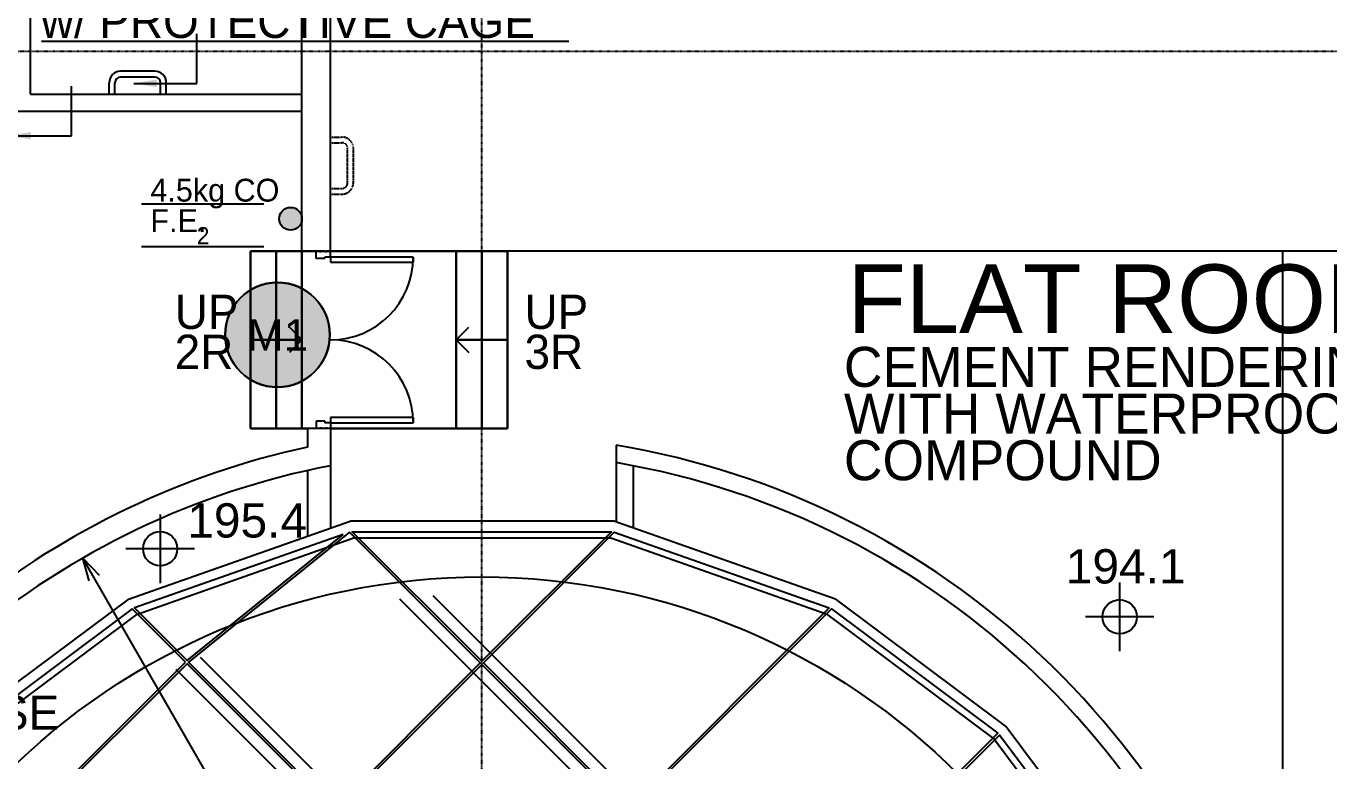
# Model space of a CAD drawing. Header units: millimetres. Extents: x 464 to 50148, y 310 to 56051.
# Drawn here: x 17769 to 29175, y 27210 to 33640 of the extents above; entities that cross this region are included whole.
import ezdxf
from ezdxf.enums import TextEntityAlignment as Align

# ---------------------------------------------------------------- set-up
doc = ezdxf.new("R2010")
doc.units = ezdxf.units.MM
doc.linetypes.add('DASHDOT', pattern=[1, 0.5, -0.25, 0, -0.25])
doc.linetypes.add('HIDDEN', pattern=[9.525, 6.35, -3.175])
doc.layers.get('0').update_dxf_attribs({"color": 8})
doc.layers.get('Defpoints').update_dxf_attribs({"color": 8})
doc.layers.add('A Wall', color=8, linetype='Continuous', lineweight=30)
for name, color, linetype in [('A-032-PLAN LEVELS', 8, 'Continuous'), ('COL-10 Rev j', 8, 'Continuous'), ('COL-160 Rev j', 8, 'HIDDEN'), ('DLN020__', 8, 'DASHDOT'), ('DLN030', 8, 'Continuous'), ('DLN032__', 8, 'Continuous'), ('DLN040__', 8, 'Continuous'), ('DLN041__', 8, 'Continuous'), ('DLN210__', 8, 'Continuous'), ('DLN220__', 8, 'Continuous'), ('DLN240__', 8, 'Continuous'), ('DLN246__', 8, 'Continuous'), ('DLN280__', 8, 'Continuous'), ('DLN324__', 8, 'Continuous'), ('DLN325-1', 8, 'Continuous'), ('DLN325__', 8, 'Continuous'), ('DLN374__', 8, 'Continuous'), ('DLN581__', 8, 'Continuous'), ('FITDOOR', 8, 'Continuous'), ('FS-10', 8, 'Continuous'), ('LEVEL', 8, 'Continuous'), ('MARK', 8, 'Continuous')]:
    doc.layers.add(name, color=color, linetype=linetype)
doc.styles.add('ROMANS', font='swissl.ttf')
doc.styles.add('SWIS721LT450', font='swissl.ttf')
doc.styles.add('SWIS721LT750', font='swissl.ttf')
doc.dimstyles.new('INTDIM', dxfattribs={"dimscale": 200, "dimtxt": 2.25, "dimasz": 1.5, "dimexe": 1, "dimexo": 0, "dimgap": 1, "dimtad": 1, "dimdec": 0, "dimrnd": 1, "dimzin": 1, "dimdsep": 46, "dimtxsty": 'SWIS721LT450', "dimcen": 1, "dimclrd": 256, "dimclre": 256, "dimclrt": 256, "dimaunit": 1, "dimadec": 3, "dimazin": 0, "dimtfac": 1, "dimtdec": 0, "dimtix": 1, "dimtmove": 2, "dimatfit": 0, "dimfxl": 1, "dimtolj": 1, "dimtzin": 0, "dimarcsym": 0})

# ---------------------------------------------------------------- blocks, each defined once
blk = doc.blocks.new('DR1CL3')
at = {"layer": 'FITDOOR'}
for p, q in [((0, 0), (0, -37.5)), ((50, 0), (0, 0)), ((50, 0), (50, -50)), ((12, -37.5), (0, -37.5)), ((12, -87.5), (0, -87.5)), ((0, -87.5), (0, -125)), ((62.5, -50), (50, -50)), ((62.5, -50), (62.5, -125)), ((62.5, -125), (0, -125))]:
    blk.add_line(p, q, dxfattribs=at)
blk = doc.blocks.new('DR1CD')
at = {"layer": 'FITDOOR'}
for p, q in [((0, 1), (45, 1)), ((0, 1), (0, 0)), ((45, 0), (45, 1)), ((0, 0), (45, 0))]:
    blk.add_line(p, q, dxfattribs=at)
blk = doc.blocks.new('DR2M')
at = {"layer": 'FITDOOR'}
for centre, start, end in [((0, 0), 0, 90), ((1, 0), 90, 180)]:
    blk.add_arc(centre, 0.5, start, end, dxfattribs=at)
blk = doc.blocks.new('DR1AD')
at = {"layer": 'FITDOOR'}
for p, q in [((-45, 1), (0, 1)), ((-45, 1), (-45, 0)), ((0, 0), (0, 1)), ((-45, 0), (0, 0))]:
    blk.add_line(p, q, dxfattribs=at)
blk = doc.blocks.new('DR1CR3')
at = {"layer": 'FITDOOR'}
for p, q in [((-50, 0), (0, 0)), ((-50, 0), (-50, -50)), ((0, 0), (0, -37.5)), ((-62.5, -50), (-62.5, -125)), ((-62.5, -50), (-50, -50)), ((-12, -37.5), (0, -37.5)), ((-12, -87.5), (0, -87.5)), ((0, -87.5), (0, -125)), ((-62.5, -125), (0, -125))]:
    blk.add_line(p, q, dxfattribs=at)
blk = doc.blocks.new('DRNO')
at = {"layer": 'MARK'}
blk.add_circle((0, 0), 1, dxfattribs=at)
at = {"layer": 'MARK', "style": 'ROMANS'}
blk.add_attdef('DRNO', text='', height=0.6, dxfattribs=at).set_placement((0, 0), align=Align.MIDDLE)
blk = doc.blocks.new('DIMARR')
for p, q in [((-1, 0.25), (0, 0)), ((-1, 0), (0, 0)), ((0, 0), (-1, -0.25))]:
    blk.add_line(p, q)
blk = doc.blocks.new('*D105')
at = {"layer": 'Defpoints', "color": 0, "transparency": 16777216}
for p in [(18265, 28985), (21759, 22919)]:
    blk.add_point(p, dxfattribs=at)
at = {"layer": 'DLN030', "lineweight": -2, "transparency": 16777216}
blk.add_line((21759, 22919), (18365, 28812), dxfattribs=at)
at = {"layer": 'DLN030', "lineweight": -2, "transparency": 16777216, "xscale": 200, "yscale": 200, "zscale": 200, "rotation": 119.9477656497682}
blk.add_blockref('DIMARR', (18265, 28985), dxfattribs=at)
at = {"layer": 'DLN030', "transparency": 16777216, "insert": (20282, 25992), "char_height": 300, "attachment_point": 5, "rotation": 299.9478, "style": 'SWIS721LT450'}
blk.add_mtext('\\A1;R7000', dxfattribs=at)
blk = doc.blocks.new('A$C16E72C10')
at = {"layer": 'DLN324__'}
for points in [[(-1159, 6292), (-2567, 5155), (-1287, 3875), (-14, 5148)], [(3041, 5629), (1287, 3875), (14, 5148), (1159, 6292)], [(-1215, 6273), (-3041, 5629), (-2581, 5169), (-1215, 6273)], [(-2595, 5155), (-3060, 5620), (-4517, 4532), (-3868, 3882)], [(1301, 3861), (3060, 5620), (4517, 4532), (2574, 2588)], [(-1301, 3861), (-2581, 5141), (-3854, 3868), (-2574, 2588)], [(0, 5134), (-1273, 3861), (0, 2588), (1273, 3861)], [(3861, 1301), (5620, 3060), (4532, 4517), (2588, 2574)]]:
    blk.add_lwpolyline(points, close=True, dxfattribs=at)
blk.add_lwpolyline([(1134, 6296), (0, 5162), (-1134, 6296), (1134, 6296)], dxfattribs=at)
blk = doc.blocks.new('ELEX')
at = {"layer": 'DLN032__'}
for p, q in [((0, 0.5), (0, -0.5)), ((0.5, 0), (-0.5, 0))]:
    blk.add_line(p, q, dxfattribs=at)
blk.add_circle((0, 0), 0.25, dxfattribs=at)
at = {"layer": 'DLN032__', "style": 'ROMANS'}
blk.add_attdef('ELEX', (0.257, 0.354), '', height=0.5, dxfattribs=at)

msp = doc.modelspace()

# ---------------------------------------------------------------- hatches: boundary and pattern name
at = {"layer": 'FS-10'}
h = msp.add_hatch(color=256, dxfattribs=at)
edge = h.paths.add_edge_path()
edge.add_arc((20084.9, 31954.1), 100, 0, 360)
h = msp.add_hatch(color=256, dxfattribs=at)
edge = h.paths.add_edge_path()
edge.add_arc((19970.9, 30937.9), 458.3, 0, 360)

# ---------------------------------------------------------------- linework, layer by layer
at = {"layer": 'A Wall'}
for p, q in [((19734.5, 31669.5), (19734.5, 30119.5)), ((19959.5, 31669.5), (19959.5, 30119.5)), ((20184.5, 31669.5), (20184.5, 30119.5)), ((20434.5, 31669.5), (21984.5, 31669.5)), ((21534.5, 31669.5), (21534.5, 30119.5)), ((21759.5, 31669.5), (21759.5, 30119.5)), ((21984.5, 31669.5), (21984.5, 30119.5)), ((20184.5, 30894.5), (19734.5, 30894.5)), ((21534.5, 30894.5), (21984.5, 30894.5)), ((20434.5, 30119.5), (21984.5, 30119.5))]:
    msp.add_line(p, q, dxfattribs=at)
for points in [[(19734.5, 31669.5), (20184.5, 31669.5)], [(19734.5, 30119.5), (20234.5, 30119.5)]]:
    msp.add_lwpolyline(points, dxfattribs=at)
at = {"layer": 'COL-10 Rev j'}
for p, q in [((35484.5, 31669.5), (20434.5, 31669.5)), ((28773, 25259.5), (28773, 31669.5))]:
    msp.add_line(p, q, dxfattribs=at)
msp.add_lwpolyline([(17904.9, 33507.5), (22520.2, 33507.5)], dxfattribs=at)
at = {"layer": 'COL-160 Rev j', "ltscale": 0.01}
for p, q in [((20434.5, 32669.5), (20534.5, 32669.5)), ((20434.5, 32619.5), (20534.5, 32619.5)), ((20584.5, 32269.5), (20584.5, 32569.5)), ((20634.5, 32269.5), (20634.5, 32569.5)), ((20434.5, 32219.5), (20534.5, 32219.5)), ((20434.5, 32169.5), (20534.5, 32169.5))]:
    msp.add_line(p, q, dxfattribs=at)
for centre, radius, start, end in [((20534.5, 32569.5), 100, 0, 90), ((20534.5, 32569.5), 50, 0, 90), ((20534.5, 32269.5), 50, 270, 0), ((20534.5, 32269.5), 100, 270, 0)]:
    msp.add_arc(centre, radius, start, end, dxfattribs=at)
at = {"layer": 'DLN020__'}
for p, q in [((21759.5, 6669.5), (21759.5, 51919.5)), ((1759.5, 33419.5), (45509.5, 33419.5))]:
    msp.add_line(p, q, dxfattribs=at)
at = {"layer": 'DLN210__'}
for p, q in [((20434.5, 30119.5), (20234.5, 30119.5)), ((20234.5, 30119.5), (20234.5, 29956.1)), ((20434.5, 30119.5), (20434.5, 29248.8)), ((22934.5, 29820.2), (22934.5, 29301.6)), ((23084.5, 29792.9), (23084.5, 29248.8)), ((20234.5, 29751.3), (20234.5, 29178.3))]:
    msp.add_line(p, q, dxfattribs=at)
at = {"layer": 'DLN220__'}
for p, q in [((17809.5, 33044.5), (17809.5, 44319.5)), ((17809.5, 33044.5), (20184.5, 33044.5)), ((17659.5, 32894.5), (20184.5, 32894.5)), ((20384.5, 31669.5), (20184.5, 31669.5))]:
    msp.add_line(p, q, dxfattribs=at)
for radius, start, end in [(7200, 102.22818, 155.11132), (7000, 100.9111, 159.07517)]:
    msp.add_arc((21759.5, 22919.5), radius, start, end, dxfattribs=at)
at = {"layer": 'DLN240__'}
for p, q in [((20184.5, 30894.5), (20074.2, 31004.7)), ((21534.5, 30894.5), (21644.7, 31004.7)), ((20184.5, 30894.5), (20074.2, 30784.3)), ((21534.5, 30894.5), (21644.7, 30784.3))]:
    msp.add_line(p, q, dxfattribs=at)
at = {"layer": 'DLN246__'}
for p, q in [((18897, 33244.5), (18597, 33244.5)), ((18897, 33194.5), (18597, 33194.5)), ((18497, 33044.5), (18497, 33144.5)), ((18547, 33044.5), (18547, 33144.5)), ((18947, 33044.5), (18947, 33144.5)), ((18997, 33044.5), (18997, 33144.5))]:
    msp.add_line(p, q, dxfattribs=at)
for centre, radius, start, end in [((18597, 33144.5), 100, 90, 180), ((18597, 33144.5), 50, 90, 180), ((18897, 33144.5), 100, 0, 90), ((18897, 33144.5), 50, 0, 90)]:
    msp.add_arc(centre, radius, start, end, dxfattribs=at)
at = {"layer": 'DLN280__'}
for p, q in [((20184.5, 31669.5), (20184.5, 36519.5)), ((20434.5, 31669.5), (20434.5, 36519.5)), ((20184.5, 31669.5), (20434.5, 31669.5)), ((27493.6, 22492.2), (21332.2, 28653.6)), ((27464.6, 22202.9), (21042.9, 28624.7)), ((26955.3, 20456.6), (19296.6, 28115.3)), ((26849.3, 20244.4), (19084.4, 28009.3))]:
    msp.add_line(p, q, dxfattribs=at)
at = {"layer": 'DLN280__', "ltscale": 0.05}
msp.add_line((22934.5, 29972.3), (22934.5, 29817.2), dxfattribs=at)
at = {"layer": 'DLN280__'}
msp.add_circle((21759.5, 22919.5), 5900, dxfattribs=at)
at = {"layer": 'DLN280__', "ltscale": 0.05}
for radius, start, end in [(7150, 237.89527, 80.54136), (7000, 235.1501, 80.33675)]:
    msp.add_arc((21759.5, 22919.5), radius, start, end, dxfattribs=at)
at = {"layer": 'DLN374__'}
for p, q in [((18664.9, 28625.4), (20605.4, 29309)), ((22913.5, 29309), (20605.4, 29309)), ((24854, 28625.4), (22913.5, 29309)), ((18736.3, 28491.5), (20631, 29159)), ((22887.9, 29159), (20631, 29159)), ((24782.6, 28491.5), (22887.9, 29159)), ((18664.9, 28625.4), (17169.7, 27509.3)), ((24854, 28625.4), (26349.2, 27509.3)), ((18736.3, 28491.5), (17276.8, 27402.1)), ((24782.6, 28491.5), (26242.1, 27402.1)), ((27465.3, 26014), (26349.2, 27509.3)), ((27331.5, 25942.6), (26242.1, 27402.1))]:
    msp.add_line(p, q, dxfattribs=at)
at = {"layer": 'DLN581__'}
msp.add_circle((20084.9, 31954.1), 100, dxfattribs=at)
at = {"layer": 'FS-10'}
for p, q in [((18779.5, 32084), (19851.7, 32084)), ((18779.5, 31712.5), (19851.7, 31712.5))]:
    msp.add_line(p, q, dxfattribs=at)
for centre, radius in [((20084.9, 31954.1), 100), ((19970.9, 30937.9), 458.3)]:
    msp.add_circle(centre, radius, dxfattribs=at)

# ---------------------------------------------------------------- block references
at = {"layer": 'A-032-PLAN LEVELS'}
ref = msp.add_blockref('ELEX', (18943.3, 29066.4), dxfattribs=dict(at, xscale=600, yscale=600, zscale=600))
ref.add_attrib('ELEX', '195.4', (19180.5, 29164.3), dxfattribs={"layer": 'LEVEL', "height": 300, "style": 'ROMANS'})
ref = msp.add_blockref('ELEX', (27343.1, 28471), dxfattribs=dict(at, xscale=600, yscale=600, zscale=600))
ref.add_attrib('ELEX', '194.1', (26871.6, 28762.7), dxfattribs={"layer": 'LEVEL', "height": 300, "style": 'ROMANS'})
at = {"layer": 'DLN325-1'}
ref = msp.add_blockref('DRNO', (19970.9, 30937.9), dxfattribs=dict(at, xscale=-458.3333333333285, yscale=458.3333333333333, zscale=458.3333333333333, rotation=180))
ref.add_attrib('DRNO', 'M1', dxfattribs={"layer": 'MARK', "height": 275, "style": 'ROMANS'}).set_placement((19970.9, 30937.9), align=Align.MIDDLE)
at = {"layer": 'DLN325__', "rotation": 270.0000000000073}
for name, p in [('DR1CL3', (20434.5, 31669.5)), ('DR1CR3', (20434.5, 30119.5))]:
    msp.add_blockref(name, p, dxfattribs=at)
at = {"layer": 'DLN325__', "yscale": 725, "rotation": 270.0000000000073}
for name, p in [('DR1CD', (20434.5, 31619.5)), ('DR1AD', (20434.5, 30169.5))]:
    msp.add_blockref(name, p, dxfattribs=at)
at = {"layer": 'DLN325__', "xscale": 1450, "yscale": 1450, "zscale": 1450, "rotation": 270.0000000000073}
msp.add_blockref('DR2M', (20434.5, 31619.5), dxfattribs=at)
at = {"layer": 'DLN374__'}
msp.add_blockref('A$C16E72C10', (21759.5, 22919.5), dxfattribs=at)

# ---------------------------------------------------------------- texts
at = {"layer": 'DLN040__', "insert": (17898.7, 33836.3), "char_height": 300, "width": 5670.701, "attachment_point": 1, "style": 'SWIS721LT750'}
msp.add_mtext('{\\fUnivers|b0|i0|c0|p34;w/ PROTECTIVE CAGE}', dxfattribs=at)
at = {"layer": 'DLN040__', "char_height": 300, "attachment_point": 1, "line_spacing_factor": 0.7, "style": 'SWIS721LT750'}
for s, insert, width in [('{\\fUnivers|b0|i0|c0|p34;UP 2R}', (19070.7, 31289.8), 701.508), ('{\\fUnivers|b0|i0|c0|p34;UP 3R}', (22133.5, 31289.8), 701.508), ('{\\fUnivers|b0|i0|c0|p34;CLEAR 650X650\\PX650H. DOG HOUSE}', (14157, 28132.2), 5472.432)]:
    msp.add_mtext(s, dxfattribs=dict(at, insert=insert, width=width))
at = {"layer": 'DLN041__', "insert": (24959.1, 30945.9), "char_height": 600, "width": 9458.574, "attachment_point": 7, "style": 'SWIS721LT750'}
msp.add_mtext('FLAT ROOF', dxfattribs=at)
at = {"layer": 'DLN041__', "insert": (24928.8, 29661.3), "char_height": 350, "width": 5880.884, "attachment_point": 7, "line_spacing_factor": 0.7, "style": 'SWIS721LT750'}
msp.add_mtext('{\\fUnivers|b0|i0|c0|p34;CEMENT RENDERING WITH WATERPROOF COMPOUND}', dxfattribs=at)
at = {"layer": 'DLN581__', "insert": (18857.7, 31837.5), "char_height": 200, "width": 1224.976, "attachment_point": 7, "line_spacing_factor": 0.8, "style": 'SWIS721LT750'}
msp.add_mtext('{\\fUnivers|b0|i0|c0|p34;4.5kg CO  F.E.}', dxfattribs=at)
at = {"layer": 'DLN581__', "insert": (19263.2, 31731.1), "char_height": 150, "width": 179.706, "attachment_point": 7, "style": 'SWIS721LT750'}
msp.add_mtext('{\\fUnivers|b0|i0|c0|p34;2}', dxfattribs=at)

# ---------------------------------------------------------------- dimensions: what is measured, and where the dimension line sits
at = {"layer": 'DLN030'}
dim = msp.add_radius_dim(center=(21759.5, 22919.5), mpoint=(18265, 28984.9), dimstyle='INTDIM', override={"dimscale": 1, "dimtxt": 300, "dimasz": 200, "dimexe": 200, "dimexo": 200, "dimgap": 100, "dimrnd": 0, "dimzin": 0, "dimblk": 'DIMARR', "dimcen": 200, "dimclrt": 256}, dxfattribs=at)
dim.commit()
dim.dimension.update_dxf_attribs({"geometry": '*D105', "text_midpoint": (20282.4, 25992.4)})

# ---------------------------------------------------------------- leaders
at = {"layer": 'DLN040__'}
for points in [[(18711.4, 33139), (19264.3, 33139), (19264.3, 33571.3)], [(17612.9, 32681), (18165.8, 32681), (18165.8, 33113.2)]]:
    msp.add_leader(points, dimstyle='INTDIM', override={"dimscale": 1, "dimtxt": 300, "dimasz": 200, "dimexe": 200, "dimexo": 200, "dimgap": 100, "dimtad": 0, "dimrnd": 0, "dimzin": 0, "dimcen": 200, "dimclrt": 256}, dxfattribs=at)

doc.saveas('drawing.dxf')
